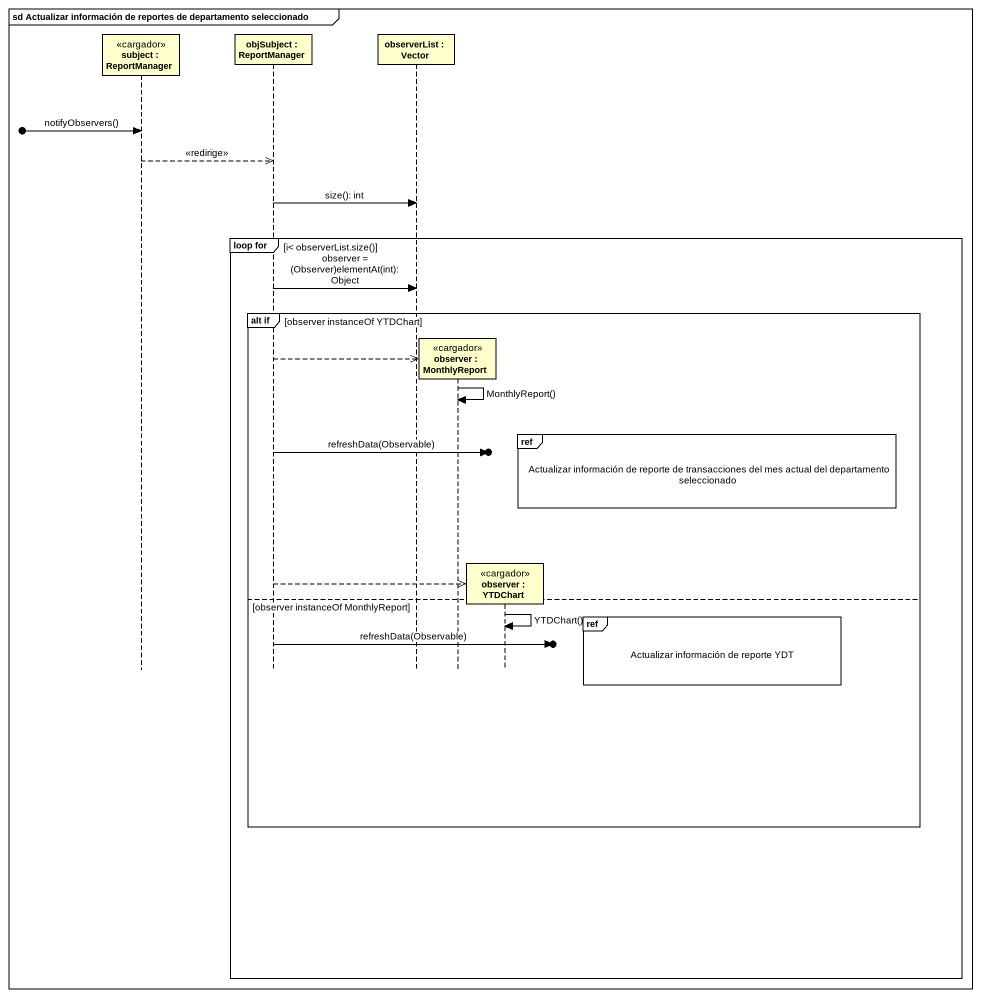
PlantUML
@startuml
mainframe sd Actualizar información de reportes de departamento seleccionado
hide footbox
participant "subject : ReportManager" as subject <<cargador>>
participant "objSubject : ReportManager" as objSubject
participant "observerList : Vector" as observerList
participant "observer : MonthlyReport" as observer <<cargador>>
participant "observer : YTDChart" as observer_2 <<cargador>>

[o-> subject : notifyObservers()
subject -->> objSubject : <<redirige>>
objSubject -> observerList : size(): int
group loop for [i< observerList.size()]
  objSubject -> observerList : observer = (Observer)elementAt(int): Object
  group alt if [observer instanceOf YTDChart]
    objSubject -->> observer **
    observer -> observer : MonthlyReport()
    ref over observer_2 : Actualizar información de reporte de transacciones del mes actual del departamento seleccionado
    objSubject ->o] : refreshData(Observable)
    objSubject -->> observer_2 **
  else observer instanceOf MonthlyReport
    observer_2 -> observer_2 : YTDChart()
    ref over observer_2 : Actualizar información de reporte YDT
    objSubject ->o] : refreshData(Observable)
  end
end
@enduml
